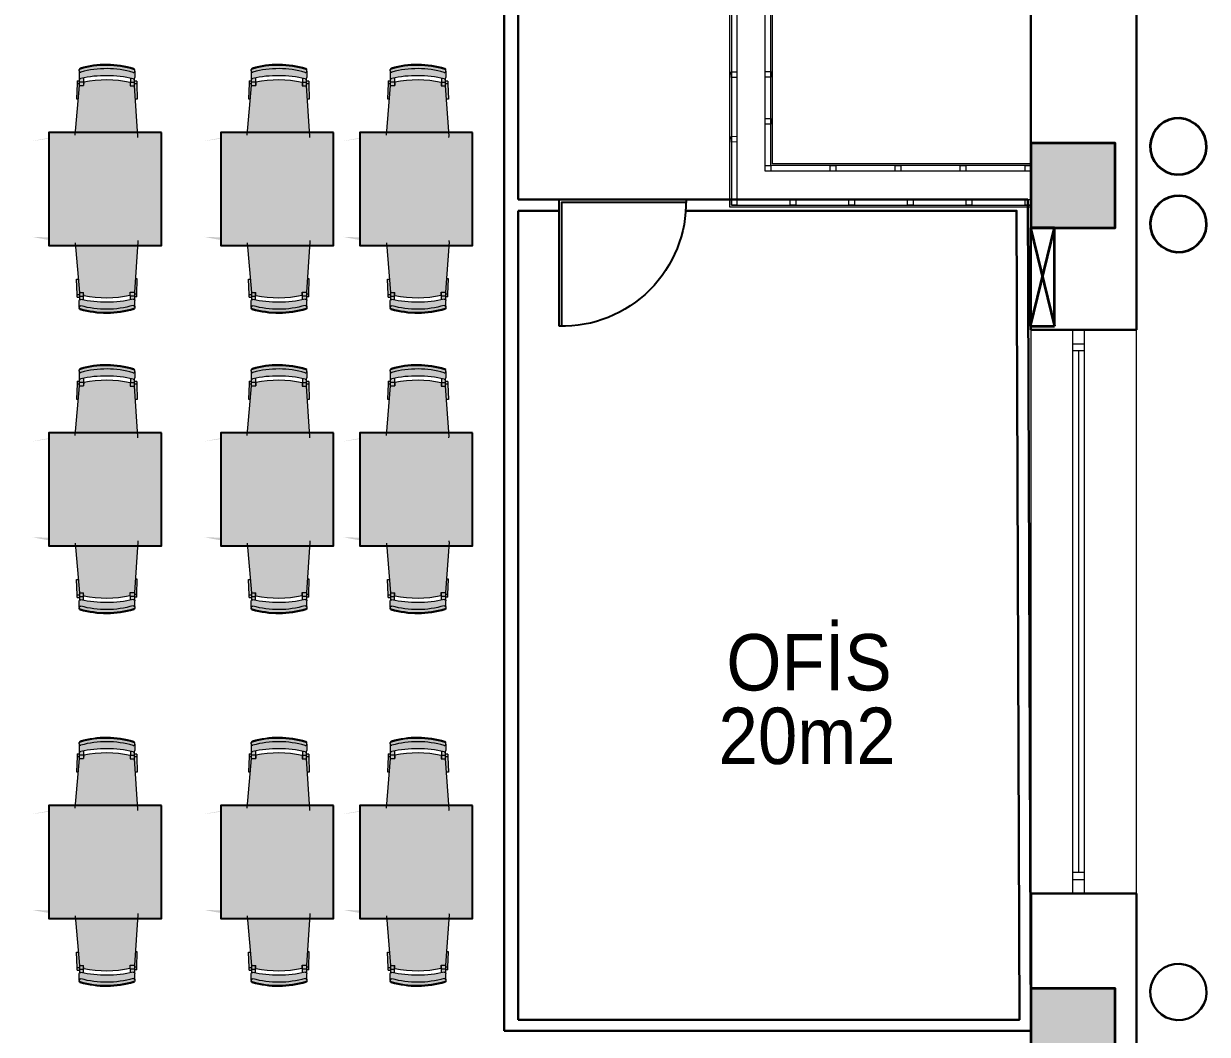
# Model space of a CAD drawing. Header units: millimetres. Extents: x -2729 to 15248, y -12439 to 5292.
# Drawn here: x 9038 to 9878, y -10659 to -9942 of the extents above; entities that cross this region are included whole.
import ezdxf

# ---------------------------------------------------------------- set-up
doc = ezdxf.new("R2010")
doc.units = ezdxf.units.MM
for name, color, linetype, lineweight in [('005_Ном_пера__80', 7, 'Continuous', 13), ('CAM', 155, 'Continuous', 15), ('DUVAR', 7, 'Continuous', 30), ('FURNITURE___EQUIPMENT_Ном_пера__60', 7, 'Continuous', 35), ('FURNITURE___EQUIPMENT_Ном_пера__80', 7, 'Continuous', 13), ('kolon_Ном_пера__60', 7, 'Continuous', 35), ('kutu profil_Ном_пера__80', 7, 'Continuous', 13), ('merdiven_Ном_пера__80', 7, 'Continuous', 13), ('mevcut duvarlar_Ном_пера__60', 7, 'Continuous', 35), ('mevcut kolonlar_Ном_пера__60', 7, 'Continuous', 35), ('mevcut kolonlar_Ном_пера__80', 7, 'Continuous', 13), ('pencere_Ном_пера__80', 7, 'Continuous', 13)]:
    doc.layers.add(name, color=color, linetype=linetype, lineweight=lineweight)
doc.layers.add('EXTERIOR_WALLS_Ном_пера__5', color=7, linetype='Continuous', lineweight=25, true_color=0xa40f02)
doc.layers.add('mevcut kolonlar_Ном_пера__215', color=7, linetype='Continuous', lineweight=35, true_color=0xab23ec)
doc.layers.add('kapı ABD', color=55, linetype='Continuous')
doc.layers.add('tefris', color=39, linetype='Continuous')
doc.styles.add('Мой Ариал', font='arial.ttf', dxfattribs={"width": 0.9})

# ---------------------------------------------------------------- blocks, each defined once
blk = doc.blocks.new('ryser')
at = {"layer": 'kapı ABD', "color": 7}
for points in [[(101192.3863781029, 46263.75741141735), (101170.1186484549, 46176.55564413958), (101257.3204157323, 46154.28791449154)], [(101194.2732445359, 46263.29768101172), (101172.4806926018, 46177.95673821443), (101257.8008907683, 46156.16948360238)]]:
    blk.add_lwpolyline(points, dxfattribs=at)
blk.add_arc((101172.4806926018, 46177.95673821443), 88.0794631985148, 344.4118118722798, 76.93849370599459, dxfattribs=at)
blk = doc.blocks.new('dfgbdf')
at = {"layer": 'tefris', "color": 250, "lineweight": 9}
for p, q in [((-2454111.619684269, 525210.158802735), (-2454111.651142441, 525205.7704439993)), ((-2454111.619684269, 525210.158802735), (-2454111.651142441, 525205.7704439993)), ((-2454111.619684269, 525210.158802735), (-2454111.61313714, 525211.0721156007)), ((-2454072.020701715, 525209.8749354146), (-2454072.052159887, 525205.4865766789)), ((-2454072.020701715, 525209.8749354146), (-2454072.052159887, 525205.4865766789)), ((-2454072.020701715, 525209.8749354146), (-2454072.014154585, 525210.7882482801)), ((-2454114.364413285, 525164.5024694676), (-2454111.393876919, 525199.8079857455)), ((-2454112.999900517, 525201.1196209646), (-2454113.57778656, 525190.2564495396)), ((-2454112.985563781, 525203.1195695786), (-2454112.999900517, 525201.1196209646)), ((-2454112.999900517, 525201.1196209646), (-2454111.384557405, 525201.1080412957)), ((-2454112.985563781, 525203.1195695786), (-2454111.370220672, 525203.107989909)), ((-2454111.393876919, 525199.8079857455), (-2454111.356269388, 525205.054168995)), ((-2454111.393876919, 525199.8079857455), (-2454108.393953999, 525199.7864806453)), ((-2454111.375956003, 525202.3079215129), (-2454108.476030512, 525202.2871332491)), ((-2454108.455731259, 525205.1188426953), (-2454108.493951429, 525199.7871974818)), ((-2454108.377466755, 525202.0864215513), (-2454108.393953999, 525199.7864806453)), ((-2454075.378314627, 525201.8498654515), (-2454075.394801869, 525199.5499245452)), ((-2454075.394801869, 525199.5499245452), (-2454072.394878949, 525199.528419445)), ((-2454075.256584268, 525204.8808529217), (-2454075.294804439, 525199.5492077086)), ((-2454075.276883522, 525202.0491434757), (-2454072.376958031, 525202.0283552122)), ((-2454072.394878949, 525199.528419445), (-2454072.357271417, 525204.7746026947)), ((-2454069.8998299, 525163.7397039934), (-2454072.394878949, 525199.528419445)), ((-2454070.770216322, 525200.816895326), (-2454072.385559435, 525200.828474995)), ((-2454070.75587959, 525202.8168439397), (-2454072.371222701, 525202.8284236089)), ((-2454070.75587959, 525202.8168439397), (-2454070.770216322, 525200.816895326)), ((-2454070.770216322, 525200.816895326), (-2454070.348128059, 525189.946555534)), ((-2454113.57778656, 525190.2564495396), (-2454112.198356299, 525190.2465610235)), ((-2454070.348128059, 525189.946555534), (-2454071.727558321, 525189.95644405))]:
    blk.add_line(p, q, dxfattribs=at)
for centre, radius, start, end in [((-2454110.619709962, 525210.1516343682), 1, 179.5892793318425, 285.8993206494205), ((-2454110.95488347, 525210.5468397918), 0.6645643387296895, 128.1842560686453, 174.5564035868221), ((-2454110.613162832, 525211.0649472337), 1, 106.424976356534, 179.5892793318425), ((-2454110.477309588, 525209.903743491), 1.465455548318734, 98.72199400806039, 127.3173746617995), ((-2454092.409191321, 525148.7779265486), 65.89265889045396, 89.45884940670703, 106.2935274857314), ((-2454092.409191321, 525148.7779265486), 65.19265889045396, 89.45884940670703, 106.2935274857314), ((-2454092.43093583, 525145.7446062912), 65.92605708526092, 89.4589154703867, 105.7679051027529), ((-2454092.130943537, 525145.7424557811), 65.92605708526092, 73.41065353881503, 89.71964317462334), ((-2454092.112385946, 525148.7757988839), 65.19265889045396, 72.8850311529628, 89.71970926283139), ((-2454092.109199028, 525148.7757760386), 65.89265889045396, 72.8850311529628, 89.71970926283139), ((-2454073.020676022, 525209.8821037814), 1, 253.2792379985671, 359.5892793318426), ((-2454073.169802533, 525209.636302729), 1.465455548318734, 51.8611839938373, 80.45656463648214), ((-2454073.014128892, 525210.795416647), 1, 359.5892793318426, 72.75358231075933), ((-2454072.683058072, 525210.2724862649), 0.6645643387296895, 4.622155051725973, 50.99430259902947), ((-2454110.651168134, 525205.7632756322), 1, 179.5892793318425, 282.1716553241168), ((-2454092.605583447, 525121.3815767524), 85.28971260092196, 89.48851251595534, 102.0700716838015), ((-2454092.445793999, 525122.746649585), 80.92352941175771, 77.82438813700311, 101.3541705151467), ((-2454092.305591153, 525121.3794262424), 85.28971260092196, 77.10848695473183, 89.69004613117218), ((-2454073.052134194, 525205.4937450454), 1, 257.0069033155113, 359.5892793318426), ((-2454072.892565872, 525163.5310621646), 3, 344.9838835373608, 3.987984671885633)]:
    blk.add_arc(centre, radius, start, end, dxfattribs=at)
blk = doc.blocks.new('qergqerg')
h = blk.add_hatch(color=18)
h.set_gradient(color1=(158, 158, 158), color2=(214, 214, 214), one_color=1, tint=0.8399999737739563, name='INVCURVED')
h.paths.add_polyline_path([(7320.233584429593, 4109.426570944489), (7400.233584429592, 4109.426570944489), (7400.233584429592, 4189.426570944489), (7320.233584429593, 4189.426570944489)])
at = {"layer": 'tefris'}
h = blk.add_hatch(color=33, dxfattribs=at)
h.set_gradient(color1=(172, 159, 128), one_color=1, tint=1, name='CYLINDER')
h.paths.add_polyline_path([(7339.748957062981, 4234.897544498091, 0.3305505333251211), (7339.044781814938, 4233.935819513631), (7339.04876848115, 4233.415308320894, -0.2427438629334576), (7339.324643788304, 4233.958652792965, -0.119052518395025), (7339.957671969108, 4234.228417673615, -0.0735875389792936), (7358.826343682736, 4237.101227461827, -0.0735875389735171), (7377.730549318159, 4234.472384066788, -0.1190525126681235), (7378.367009213104, 4234.210818537978, -0.2196094287040335), (7378.646941217038, 4233.729365553708), (7378.643955755425, 4234.191599163692, 0.3305455976475086), (7377.92741692907, 4235.144130405971, 0.0735875385497968), (7358.820229287868, 4237.801200756804, 0.0735875387030554)])
edge = h.paths.add_edge_path()
edge.add_ellipse((7422.784135221995, 4125.580115075224), major_axis=(-119.3420201236629, 37.18174596169339), ratio=0.4265283154215427, start_angle=297.7073354583348, end_angle=323.01772509326184, ccw=False)
edge.add_line((7381.335992192294, 4187.933909892105), (7378.416700917904, 4222.927627765108))
edge.add_line((7378.416700917904, 4222.927627765108), (7375.416763489163, 4222.908251852729))
edge.add_line((7375.416763489395, 4222.908251852729), (7375.401908624478, 4225.208203882911))
edge.add_arc((7359.413928788298, 4145.879759342876), 80.92352941115509, 438.6051640350929, 462.1349463954003)
edge.add_line((7342.402596912606, 4224.995068861172), (7342.417451777638, 4222.695116832852))
edge.add_line((7342.41745177729, 4222.695116832852), (7339.417514348662, 4222.675740921871))
edge.add_line((7339.417514349246, 4222.675740921871), (7336.89706502939, 4186.888805334922))
edge.add_arc((7339.889652164098, 4186.678039476742), 3.000000000802632, 175.9713498595307, 194.9687877263636)
h.paths.add_polyline_path([(7377.470110873369, 4227.905337473845, 0.4790289221056363), (7378.678198037346, 4228.889928263613), (7378.649854663088, 4233.278281881939, -0.500271849319481), (7377.375245169415, 4232.310273366048, 0.07128175433068201), (7358.839605146114, 4234.801263415256, 0.0712817547301692), (7340.337687540361, 4232.071056236978, -0.5002619448420746), (7339.050680813639, 4233.022488163785), (7339.079024152972, 4228.634139897768, 0.4790207402578018), (7340.299728051204, 4227.665262396913, -0.0549629285443206), (7358.871898105512, 4229.801406442653, -0.054962927260355)])
h.paths.add_polyline_path([(7358.826343682736, 4237.101227461827, 0.0735875389792797), (7339.957671969108, 4234.228417673615, 0.1254224069759553), (7339.295410371178, 4233.936319161207, 0.2281353875295868), (7339.04876848115, 4233.415308320894), (7339.05068060933, 4233.022519855761), (7339.050680814221, 4233.022488171701, 0.4988503369004011), (7340.333356006215, 4232.069769012741, -0.071298977506095), (7358.839605146114, 4234.801263415256, -0.0712989770642944), (7377.379592958281, 4232.309042201843, 0.4988602312897345), (7378.649854662739, 4233.278281881939), (7378.646941216572, 4233.729365556036, 0.205143870496195), (7378.396528730545, 4234.188864336815, 0.1254224130629383), (7377.730549318159, 4234.472384066788, 0.0735875389735347)])
h.paths.add_polyline_path([(7379.21439391226, 4213.365634474904), (7380.5938308429, 4213.374543943909), (7380.023655038703, 4224.238122784998), (7378.408304115434, 4224.227689601947), (7378.416700917904, 4222.927627765108)])
h.paths.add_polyline_path([(7337.363963285838, 4213.095332096798), (7338.743400216478, 4213.104241565802), (7339.417514349246, 4222.675740921871), (7339.409117546773, 4223.975802757775), (7337.793766623622, 4223.965369576123)])
h.paths.add_polyline_path([(7339.396200272397, 4225.97576104384), (7337.780849349828, 4225.965327860786), (7337.793766623622, 4223.965369576123), (7339.409117546773, 4223.975802757775)])
h.paths.add_polyline_path([(7378.408304115434, 4224.227689601947), (7380.023655038703, 4224.238122784998), (7380.010737763744, 4226.238081071061), (7378.395386841058, 4226.227647888941)])
h.paths.add_polyline_path([(7375.500614811111, 4225.408845572733), (7378.400554325342, 4225.427575621755), (7378.382816854077, 4228.17383638397, -0.2540112033113549), (7377.466684133074, 4227.906072848943, 0.0059357257269831), (7375.481893847839, 4228.307378602682)])
h = blk.add_hatch(color=33, dxfattribs=at)
h.set_gradient(color1=(172, 159, 128), one_color=1, tint=1, name='CYLINDER')
h.paths.add_polyline_path([(7342.317453863358, 4222.694470969961), (7342.301307271144, 4225.19441882614), (7339.401367756448, 4225.17568877805), (7339.417514349246, 4222.675740921871)])
h.paths.add_polyline_path([(7339.401367756448, 4225.17568877805), (7342.301307271144, 4225.19441882614), (7342.282586306942, 4228.092951855157, 0.0059357249099136), (7340.30314554917, 4227.666042096912, -0.254011277546088), (7339.383630285415, 4227.921949541197)])
h.paths.add_polyline_path([(7378.416700917904, 4222.927627765108), (7378.400554325342, 4225.427575621755), (7375.500614811111, 4225.408845572733), (7375.516761403208, 4222.90889771795)])
h = blk.add_hatch(color=33, dxfattribs=at)
h.set_gradient(color1=(172, 159, 128), one_color=1, tint=1, name='CYLINDER')
h.paths.add_polyline_path([(7339.748957062981, 4063.955597390886, -0.3305505333251211), (7339.044781814938, 4064.917322375347), (7339.04876848115, 4065.437833568082, 0.2427438629334576), (7339.324643788304, 4064.894489096013, 0.119052518395025), (7339.957671969108, 4064.624724215363, 0.0735875389792936), (7358.826343682736, 4061.751914427151, 0.0735875389735171), (7377.730549318159, 4064.38075782219, 0.1190525126681235), (7378.367009213104, 4064.642323351001, 0.2196094287040335), (7378.646941217038, 4065.123776335271), (7378.643955755425, 4064.661542725285, -0.3305455976475086), (7377.92741692907, 4063.709011483007, -0.0735875385497968), (7358.820229287868, 4061.051941132173, -0.0735875387030554)])
edge = h.paths.add_edge_path()
edge.add_ellipse((7422.784135221995, 4173.273026813753), major_axis=(-119.3420201236629, -37.18174596169339), ratio=0.4265283154215427, start_angle=36.98227490673814, end_angle=62.29266454166521)
edge.add_line((7381.335992192294, 4110.919231996873), (7378.416700917904, 4075.925514123869))
edge.add_line((7378.416700917904, 4075.925514123869), (7375.416763489163, 4075.944890036248))
edge.add_line((7375.416763489395, 4075.944890036248), (7375.401908624478, 4073.644938006067))
edge.add_arc((7359.413928788298, 4152.973382546099), 80.92352941115509, -102.13494639540028, -78.60516403509291, ccw=False)
edge.add_line((7342.402596912606, 4073.858073027805), (7342.417451777638, 4076.158025056124))
edge.add_line((7342.41745177729, 4076.158025056124), (7339.417514348662, 4076.177400967107))
edge.add_line((7339.417514349246, 4076.177400967107), (7336.89706502939, 4111.964336554055))
edge.add_arc((7339.889652164098, 4112.175102412236), 3.000000000802632, 165.0312122736364, 184.0286501404693, ccw=False)
h.paths.add_polyline_path([(7377.470110873369, 4070.947804415133, -0.4790289221056363), (7378.678198037346, 4069.963213625363), (7378.649854663088, 4065.574860007036, 0.500271849319481), (7377.375245169415, 4066.542868522928, -0.07128175433068201), (7358.839605146114, 4064.051878473722, -0.0712817547301692), (7340.337687540361, 4066.782085651999, 0.5002619448420746), (7339.050680813639, 4065.830653725193), (7339.079024152972, 4070.219001991209, -0.4790207402578018), (7340.299728051204, 4071.187879492064, 0.0549629285443206), (7358.871898105512, 4069.051735446324, 0.054962927260355)])
h.paths.add_polyline_path([(7358.826343682736, 4061.751914427151, -0.0735875389792797), (7339.957671969108, 4064.624724215363, -0.1254224069759553), (7339.295410371178, 4064.916822727771, -0.2281353875295868), (7339.04876848115, 4065.437833568082), (7339.05068060933, 4065.830622033216), (7339.050680814221, 4065.830653717276, -0.4988503369004011), (7340.333356006215, 4066.783372876234, 0.071298977506095), (7358.839605146114, 4064.051878473722, 0.0712989770642944), (7377.379592958281, 4066.544099687134, -0.4988602312897345), (7378.649854662739, 4065.574860007036), (7378.646941216572, 4065.123776332941, -0.205143870496195), (7378.396528730545, 4064.664277552162, -0.1254224130629383), (7377.730549318159, 4064.38075782219, -0.0735875389735347)])
h.paths.add_polyline_path([(7379.21439391226, 4085.487507414073), (7380.5938308429, 4085.478597945067), (7380.023655038703, 4074.615019103979), (7378.408304115434, 4074.625452287029), (7378.416700917904, 4075.925514123869)])
h.paths.add_polyline_path([(7337.363963285838, 4085.75780979218), (7338.743400216478, 4085.748900323173), (7339.417514349246, 4076.177400967107), (7339.409117546773, 4074.8773391312), (7337.793766623622, 4074.887772312854)])
h.paths.add_polyline_path([(7339.396200272397, 4072.877380845137), (7337.780849349828, 4072.887814028189), (7337.793766623622, 4074.887772312854), (7339.409117546773, 4074.8773391312)])
h.paths.add_polyline_path([(7378.408304115434, 4074.625452287029), (7380.023655038703, 4074.615019103979), (7380.010737763744, 4072.615060817916), (7378.395386841058, 4072.625494000037)])
h.paths.add_polyline_path([(7375.500614811111, 4073.444296316243), (7378.400554325342, 4073.425566267223), (7378.382816854077, 4070.679305505009, 0.2540112033113549), (7377.466684133074, 4070.947069040035, -0.0059357257269831), (7375.481893847839, 4070.545763286297)])
h = blk.add_hatch(color=33, dxfattribs=at)
h.set_gradient(color1=(172, 159, 128), one_color=1, tint=1, name='CYLINDER')
h.paths.add_polyline_path([(7342.317453863358, 4076.158670919016), (7342.301307271144, 4073.658723062837), (7339.401367756448, 4073.677453110927), (7339.417514349246, 4076.177400967107)])
h.paths.add_polyline_path([(7339.401367756448, 4073.677453110927), (7342.301307271144, 4073.658723062837), (7342.282586306942, 4070.760190033818, -0.0059357249099136), (7340.30314554917, 4071.187099792064, 0.254011277546088), (7339.383630285415, 4070.931192347781)])
h.paths.add_polyline_path([(7378.416700917904, 4075.925514123869), (7378.400554325342, 4073.425566267223), (7375.500614811111, 4073.444296316243), (7375.516761403208, 4075.944244171028)])
blk.add_lwpolyline([(7320.233584429593, 4109.426570944489), (7400.233584429592, 4109.426570944489), (7400.233584429592, 4189.426570944489), (7320.233584429593, 4189.426570944489)], close=True)
at = {"layer": 'tefris', "xscale": -1, "rotation": 359.9593345411497}
blk.add_blockref('dfgbdf', (-2447105.117569243, -519234.9521117932), dxfattribs=at)
at = {"layer": 'tefris', "rotation": 180.0406654588503}
blk.add_blockref('dfgbdf', (-2447105.117569243, 527533.8052536822), dxfattribs=at)

msp = doc.modelspace()

# ---------------------------------------------------------------- hatches: boundary and pattern name
h = msp.add_hatch(color=7)
edge = h.paths.add_edge_path()
edge.add_line((4564.713760939189, -9991.173701369597), (4564.713760939183, -10036.57545686755))
edge.add_arc((4572.012840709988, -10036.57545686477), 7.299079770805293, 180.0000000217641, 270.0000000211751)
edge.add_line((4572.012840712686, -10043.87453663558), (4597.414624514469, -10043.87453663559))
edge.add_arc((4597.414624517023, -10036.57545686466), 7.299079770921253, 269.9999999799528, 359.9999999773863)
edge.add_line((4604.713704287944, -10036.57545686755), (4604.713704287957, -9991.173701369587))
edge.add_arc((4597.414624517572, -9991.173701372887), 7.299079770385106, 2.58941853e-08, 90.00000002452343)
edge.add_line((4597.414624514447, -9983.874621602501), (4572.012840712664, -9983.874621602496))
edge.add_arc((4572.012840709466, -9991.173701372772), 7.299079770276421, 89.99999997489827, 179.9999999750696)
edge = h.paths.add_edge_path()
edge.add_line((4219.70742257396, -9819.347711260889), (4219.707422573952, -9864.749466758934))
edge.add_arc((4227.006502344738, -9864.749466756173), 7.299079770786192, 180.0000000216749, 270.0000000211038)
edge.add_line((4227.006502347426, -9872.04854652696), (4252.408286149246, -9872.04854652696))
edge.add_arc((4252.408286151793, -9864.749466756066), 7.299079770891693, 269.99999998001, 359.9999999774398)
edge.add_line((4259.707365922684, -9864.74946675894), (4259.7073659227, -9819.347711260887))
edge.add_arc((4252.408286152767, -9819.34771126462), 7.299079769932178, 2.93067633e-08, 90.00000002787891)
edge.add_line((4252.408286149214, -9812.048631494688), (4227.00650234744, -9812.048631494688))
edge.add_arc((4227.006502343795, -9819.347711264523), 7.299079769834407, 89.99999997137861, 179.9999999714714)
edge = h.paths.add_edge_path()
edge.add_line((4966.713191649058, -10127.12235134791), (4966.713191649049, -10172.52410684778))
edge.add_arc((4974.01227141892, -10172.5241068441), 7.29907976987033, 180.0000000288213, 270.0000000281931)
edge.add_line((4974.012271422512, -10179.82318661398), (4999.414055238884, -10179.82318661398))
edge.add_arc((4999.414055249635, -10172.52410683669), 7.299079777281348, 269.9999999155922, 359.9999999130684)
edge.add_line((5006.713135026916, -10172.52410684777), (5006.713135026908, -10127.1223513479))
edge.add_arc((4999.414055250147, -10127.12235135938), 7.299079776762482, 9.00727843e-08, 90.00000008864137)
edge.add_line((4999.414055238854, -10119.82327158262), (4974.012271422533, -10119.82327158261))
edge.add_arc((4974.012271418436, -10127.12235135199), 7.299079769378749, 89.99999996784467, 179.999999968016)
edge = h.paths.add_edge_path()
edge.add_line((5362.712630858568, -10202.1222451396), (5362.712630858563, -10247.52400063846))
edge.add_arc((5370.011710621169, -10247.52400064205), 7.299079762607107, 179.9999999718569, 269.9999999712858)
edge.add_line((5370.01171061751, -10254.82308040465), (5395.41349446295, -10254.82308040466))
edge.add_arc((5395.41349446642, -10247.52400063466), 7.299079770005847, 269.9999999727565, 359.9999999701828)
edge.add_line((5402.712574236426, -10247.52400063845), (5402.712574236432, -10202.12224513959))
edge.add_arc((5395.413494466453, -10202.12224514329), 7.299079769978562, 2.90319009e-08, 90.00000002766468)
edge.add_line((5395.41349446293, -10194.82316537331), (5370.011710617499, -10194.82316537331))
edge.add_arc((5370.011710621169, -10202.12224513591), 7.299079762601651, 90.00000002880701, 180.0000000289248)
h.paths.add_polyline_path([(5802.714517212848, -10336.86643016659), (5827.714481804009, -10336.86643016658), (5827.71448180402, -10236.86657177827), (5802.714517212861, -10236.86657177827)])
h.paths.add_polyline_path([(5802.714516776289, -10336.86643016658), (5802.714517212839, -10236.86657177828)])
h.paths.add_polyline_path([(8647.797789735292, -8746.868570859244), (8647.797789735292, -8686.868655826975), (8587.797874704887, -8686.868655826975), (8587.797874704887, -8746.868570859244)])
h.paths.add_polyline_path([(9177.135753746667, -8893.807038165081), (9205.304009832696, -8840.830258792883), (9152.327230461446, -8812.662002701392), (9124.158974375381, -8865.63878207359)])
h.paths.add_polyline_path([(9691.025696234978, -9511.322354306947), (9747.203208367424, -9490.249221267819), (9726.130075319186, -9434.071709150849), (9669.952563186725, -9455.144842188163)])
h.paths.add_polyline_path([(9752.796188421647, -10086.86669138358), (9812.796103452083, -10086.86669138358), (9812.796103452069, -10026.86677635142), (9752.796188421633, -10026.86677635142)])
h.paths.add_polyline_path([(9752.79624224914, -10686.86592409161), (9812.79615727957, -10686.8659240916), (9812.79615727957, -10626.86600905934), (9752.79624224914, -10626.86600905933)])

# ---------------------------------------------------------------- linework, layer by layer
at = {"layer": '005_Ном_пера__80', "linetype": 'Continuous'}
for p, q in [((9752.796188057862, -10159.36665180576), (9752.796186937396, -10559.36608535704)), ((9827.796086662578, -10559.36608556622), (9827.79608779761, -10159.36665201494))]:
    msp.add_line(p, q, dxfattribs=at)
at = {"layer": 'CAM', "linetype": 'Continuous'}
msp.add_line((9786.796139341863, -10174.36663064788), (9786.796139341908, -10544.36610668308), dxfattribs=at)
at = {"layer": 'DUVAR', "linetype": 'Continuous'}
for p, q in [((9379.1776452021, -9883.775957816411), (9379.185831635008, -10656.86600371985)), ((9389.177643978976, -9883.660400012217), (9389.179583993813, -10066.8667083479)), ((9752.796188712673, -9927.186894289727), (9752.796188057862, -10159.36665180576)), ((9827.79608779761, -10159.36665201494), (9827.865715717517, -9930.025854421436)), ((9389.179668707697, -10074.8667083479), (9389.185746920553, -10648.86589782749)), ((9752.796188057862, -10159.36665180576), (9827.79608779761, -10159.36665201494)), ((9752.796186937396, -10559.36608535704), (9827.796086662578, -10559.36608556622)), ((9827.796086211481, -10726.86584832919), (9827.796086662578, -10559.36608556622))]:
    msp.add_line(p, q, dxfattribs=at)
for points in [[(9379.185831633884, -10656.86589782749), (9752.796186657868, -10656.86589782747), (9750.796191122494, -10066.8667083479)], [(9750.796191122494, -10066.8667083479), (9389.179583993813, -10066.8667083479)], [(9418.208558029595, -10074.8667083479), (9389.179668707697, -10074.8667083479)], [(9389.185746920553, -10648.86589782749), (9744.76902207349, -10648.86589782747), (9742.823263779688, -10074.8667083479), (9508.021386736256, -10074.8667083479)]]:
    msp.add_lwpolyline(points, dxfattribs=at)
at = {"layer": 'EXTERIOR_WALLS_Ном_пера__5', "linetype": 'Continuous'}
for p, q in [((9812.79610361214, -10026.86684979391), (9812.796103437531, -10086.86676499343)), ((9812.796101924176, -10626.86600906115), (9812.796101735, -10686.86592426168))]:
    msp.add_line(p, q, dxfattribs=at)
at = {"layer": 'FURNITURE___EQUIPMENT_Ном_пера__60', "linetype": 'Continuous', "flags": 128}
for points in [[(9877.592406914044, -10030.20161718334, 1644.686756453832), (9877.589977562542, -10030.25019608604)], [(9877.592406914044, -10085.20154034104, 1644.686756453832), (9877.589977562542, -10085.25011924374)]]:
    msp.add_lwpolyline(points, format="xyb", close=True, dxfattribs=at)
at = {"layer": 'FURNITURE___EQUIPMENT_Ном_пера__80', "linetype": 'Continuous'}
msp.add_line((9877.590031390044, -10630.2494287967), (9877.592460741547, -10630.200849894), dxfattribs=at)
msp.add_line((9877.590031390044, -10630.2494287967), (9877.592460741547, -10630.200849894), dxfattribs=at)
for centre, major_axis, ratio, start_param, end_param in [((9857.616306538646, -10029.22559216167), (-19.99993551059326, 0.0003490684793268), 0.9999650946017276, 3.092787593087767, 9.37354082679267), ((9857.616306538646, -10029.22559216167), (-19.99993489939234, 0.0003490684793262001), 0.9999650946017276, 5.583292419938637, 5.590116403206125), ((9857.61636039521, -10029.2256745445), (19.9999337885244, 0.0073035367945833), 0.9999650994053044, 2.441317135716214, 2.448141118121904), ((9857.61636039521, -10029.2256745445), (19.9999337885244, 0.0073035367945833), 0.9999650994053044, 2.441317135716214, 2.448141118121904), ((9857.616306538675, -10084.22551531946), (-19.99993551059326, 0.0003490684793268), 0.9999650946017276, 3.092787593092308, 9.37354082679721), ((9857.616306538675, -10084.22551531946), (-19.99993489939234, 0.0003490684793262001), 0.9999650946017276, 5.583292419935157, 5.590116403206125), ((9857.61636039521, -10084.22559770229), (19.9999337885244, 0.0073035367945833), 0.9999650994053044, 2.441317135712733, 2.448141118121904), ((9857.61636039521, -10084.22559770229), (19.9999337885244, 0.0073035367945833), 0.9999650994053044, 2.441317135712733, 2.448141118121904)]:
    msp.add_ellipse(centre, major_axis=major_axis, ratio=ratio, start_param=start_param, end_param=end_param, dxfattribs=at)
at = {"layer": 'FURNITURE___EQUIPMENT_Ном_пера__80', "linetype": 'Continuous', "lineweight": 30}
msp.add_ellipse((9857.616286777218, -10629.22629466835), major_axis=(-19.99993274078796, 0.0063604394154556), ratio=0.9999648818566428, start_param=3.093161747737029, end_param=9.373914980716904, dxfattribs=at)
at = {"layer": 'kolon_Ном_пера__60', "linetype": 'Continuous', "flags": 128}
for points in [[(9752.796188421647, -10086.86669138358), (9812.796103452083, -10086.86669138358), (9812.796103452069, -10026.86677635142), (9752.796188421633, -10026.86677635142)], [(9752.79624224914, -10686.86592409161), (9812.79615727957, -10686.8659240916), (9812.79615727957, -10626.86600905934), (9752.79624224914, -10626.86600905933)]]:
    msp.add_lwpolyline(points, close=True, dxfattribs=at)
at = {"layer": 'kutu profil_Ном_пера__80', "linetype": 'Continuous', "flags": 128}
for points in [[(9564.35273194231, -10009.45204456522), (9568.351677378085, -10009.3604471834), (9568.443274773508, -10013.35939262006), (9564.444329323216, -10013.45099000279)], [(9540.287154880263, -10022.1440251387), (9544.28610030148, -10022.05242775779), (9544.377697696948, -10026.05137319444), (9540.378752261164, -10026.14297057627)], [(9610.483564631064, -10042.86869428006), (9614.483558952837, -10042.86869428006), (9614.483558952852, -10046.86868861464), (9610.483564631053, -10046.86868861465)], [(9656.587792411052, -10042.86869428006), (9660.58778674737, -10042.86869428006), (9660.587786747361, -10046.86868861464), (9656.587792411041, -10046.86868861464)], [(9702.692020205548, -10042.86869428006), (9706.692014556447, -10042.86869428006), (9706.692014556435, -10046.86868861463), (9702.692020205575, -10046.86868861463)], [(9748.796247985505, -10042.86674145398), (9752.796242307317, -10042.86674145399), (9752.7962423073, -10046.86673579039), (9748.79624798553, -10046.86673579039)], [(9540.380321246437, -10066.86670776584), (9544.380315582788, -10066.86670776583), (9544.380315582775, -10070.86670210124), (9540.38032124645, -10070.86670210124)], [(9623.74667035579, -10066.86670776583), (9627.7466646776, -10066.86670776583), (9627.746664677585, -10070.86670210123), (9623.746670355817, -10070.86670210124)], [(9665.42984488865, -10066.86670776583), (9669.429839210437, -10066.86670776582), (9669.429839210437, -10070.86670210123), (9665.429844888638, -10070.86670210123)], [(9707.113019406936, -10066.86670776582), (9711.113013743288, -10066.86670776583), (9711.113013743276, -10070.86670210123), (9707.113019406936, -10070.86670210123)], [(9748.796193954326, -10066.8667083479), (9752.796188290678, -10066.86670834789), (9752.796188290666, -10070.8667026833), (9748.796193954326, -10070.86670268331)]]:
    msp.add_lwpolyline(points, close=True, dxfattribs=at)
at = {"layer": 'merdiven_Ном_пера__80', "linetype": 'Continuous'}
for p, q in [((9539.177624996646, -9881.866998065734), (9539.179639066175, -10072.06670040247)), ((9540.37762331063, -9881.86698536011), (9540.379624647261, -10070.86670210124)), ((9544.377617646967, -9881.866943002264), (9544.379576622996, -10066.86670776583)), ((9564.379336821989, -10046.86673579041), (9564.37758961966, -9881.866836665198)), ((9568.379288812312, -10042.866741454), (9568.377583926858, -9881.866794309193)), ((9569.579274393413, -10041.66674315366), (9569.577582255439, -9881.866781601739)), ((9752.796188363427, -10042.86674145399), (9568.379288812312, -10042.866741454)), ((9752.796188363456, -10041.66674315364), (9569.579274393413, -10041.66674315366)), ((9752.796188348875, -10046.8667357904), (9564.379336821989, -10046.86673579041)), ((9544.379576622996, -10066.86670776583), (9752.796188319771, -10066.86670776582)), ((9539.179639066175, -10072.06670040247), (9752.796188290666, -10072.06670040247)), ((9540.379624647261, -10070.86670210124), (9752.796188290698, -10070.86670210123))]:
    msp.add_line(p, q, dxfattribs=at)
at = {"layer": 'merdiven_Ном_пера__80', "linetype": 'Continuous', "flags": 128}
for points in [[(9540.287154880263, -9976.312479022003), (9544.28610030148, -9976.22088164016), (9544.377697696937, -9980.219827075902), (9540.37875226115, -9980.311424458661)], [(9564.352731942285, -9976.105162349353), (9568.351677378058, -9976.0135649657), (9568.443274773508, -9980.012510402361), (9564.444329323229, -9980.104107785104)], [(9564.379336836571, -10042.86869428007), (9568.379331172877, -10042.86869428006), (9568.37933117291, -10046.86868861464), (9564.37933683654, -10046.86868861464)], [(9582.063495793873, -10066.86670776583), (9586.063490130178, -10066.86670776584), (9586.063490130204, -10070.86670210124), (9582.063495793873, -10070.86670210123)]]:
    msp.add_lwpolyline(points, close=True, dxfattribs=at)
at = {"layer": 'mevcut duvarlar_Ном_пера__60', "linetype": 'Continuous'}
for p, q in [((9752.735969596713, -10086.86644428879), (9752.734747877837, -10156.86634515101)), ((9752.734747877837, -10156.86634515101), (9769.73594552975, -10086.86674099463)), ((9769.73594552975, -10086.86674099463), (9752.735969596713, -10086.86644428879)), ((9752.735969596713, -10086.86644428879), (9769.734723810889, -10156.86664185596)), ((9769.734723810889, -10156.86664185596), (9769.73594552975, -10086.86674099463)), ((9752.734747877837, -10156.86634515101), (9769.734723810889, -10156.86664185596)), ((9752.796186937396, -10559.36608535704), (9752.796186457184, -10726.86584812002))]:
    msp.add_line(p, q, dxfattribs=at)
at = {"layer": 'mevcut kolonlar_Ном_пера__215', "linetype": 'Continuous'}
for p, q in [((9877.590031389987, -10030.25027846978), (9877.592460741487, -10030.20169956617)), ((9877.590031389987, -10030.25027846978), (9877.592460741487, -10030.20169956617)), ((9877.59003139002, -10085.25020162565), (9877.59246074152, -10085.20162272386)), ((9877.59003139002, -10085.25020162565), (9877.59246074152, -10085.20162272386))]:
    msp.add_line(p, q, dxfattribs=at)
at = {"layer": 'mevcut kolonlar_Ном_пера__60', "linetype": 'Continuous', "flags": 128}
for points in [[(9752.796242307328, -10086.86676482427), (9812.79615739595, -10086.86676482427), (9812.79615739595, -10026.8668497921), (9752.7962423073, -10026.8668497921)], [(9752.79624224914, -10686.86592409252), (9812.79615727957, -10686.86592409252), (9812.79615727957, -10626.86600905934), (9752.79624224914, -10626.86600905933)]]:
    msp.add_lwpolyline(points, close=True, dxfattribs=at)
at = {"layer": 'mevcut kolonlar_Ном_пера__80', "linetype": 'Continuous'}
for centre, major_axis, ratio, start_param, end_param in [((9857.61636039521, -10029.2256745445), (-19.9999338176282, 0.0081959726567763), 0.9999648195030378, 3.09317994026993, 9.373933172984268), ((9857.61636039521, -10029.2256745445), (-19.9999338176282, 0.0081959726567763), 0.9999648195030378, 3.09317994026993, 9.373933172984268), ((9857.616286777202, -10029.22714434043), (-19.99993274078796, 0.0063604394154556), 0.9999648818566428, 3.093161747732489, 9.373914980712364), ((9857.616286777202, -10029.22714434043), (-19.99993274078796, 0.0063604394154556), 0.9999648818566428, 3.093161747732489, 9.373914980712364), ((9857.61636039521, -10084.22559770229), (-19.9999338176282, 0.0081959726567763), 0.9999648195030378, 3.093179940274474, 9.37393317298881), ((9857.61636039521, -10084.22559770229), (-19.9999338176282, 0.0081959726567763), 0.9999648195030378, 3.093179940274474, 9.37393317298881), ((9857.616286777189, -10084.2270674973), (-19.99993274078796, 0.0063604394154556), 0.9999648818566428, 3.093161747737029, 9.373914980716904), ((9857.616286777189, -10084.2270674973), (-19.99993274078796, 0.0063604394154556), 0.9999648818566428, 3.093161747737029, 9.373914980716904)]:
    msp.add_ellipse(centre, major_axis=major_axis, ratio=ratio, start_param=start_param, end_param=end_param, dxfattribs=at)
at = {"layer": 'pencere_Ном_пера__80', "linetype": 'Continuous'}
for p, q in [((9782.796145005557, -10559.36608544071), (9782.796145005545, -10159.36665188942)), ((9782.796145005545, -10159.36665188942), (9790.796133678195, -10159.36665188942)), ((9790.796133678195, -10159.36665188942), (9790.796133678245, -10559.36608544071)), ((9782.796145005545, -10169.3666377284), (9790.796133678195, -10169.36663772839)), ((9790.796133678195, -10174.36663064788), (9782.796145005545, -10174.36663064788)), ((9790.796133678228, -10544.36610668307), (9782.796145005557, -10544.36610668307)), ((9782.796145005557, -10549.36609960265), (9790.796133678257, -10549.36609960264)), ((9790.796133678245, -10559.36608544071), (9782.796145005557, -10559.36608544071))]:
    msp.add_line(p, q, dxfattribs=at)

# ---------------------------------------------------------------- block references
at = {"rotation": 180}
for p in [(16456.19082803194, -5909.979859320698), (16578.26692780513, -5909.979859320698), (16676.92070738635, -5909.979859320698), (16456.19082803193, -6123.098025822418), (16578.26692780513, -6123.098025822418), (16676.92070738634, -6123.098025822418), (16456.19082803193, -6387.556727403777), (16578.26696574725, -6387.556727403777), (16676.92074532847, -6387.556727403777)]:
    msp.add_blockref('qergqerg', p, dxfattribs=at)
at = {"layer": 'kapı ABD', "xscale": -1, "rotation": 165.6751527888953}
msp.add_blockref('ryser', (-77181.41460464722, 59705.42339726022), dxfattribs=at)

# ---------------------------------------------------------------- texts
at = {"lineweight": 40, "ltscale": 0.005, "char_height": 40, "attachment_point": 8, "style": 'Мой Ариал'}
for s, insert in [('OFİS', (9595.494743412459, -10415.84356752946)), ('20{\\fArial|b0|i0|c186|p34;m2}', (9594.1257279276, -10468.01294520593))]:
    msp.add_mtext(s, dxfattribs=dict(at, insert=insert))

doc.saveas('drawing.dxf')
